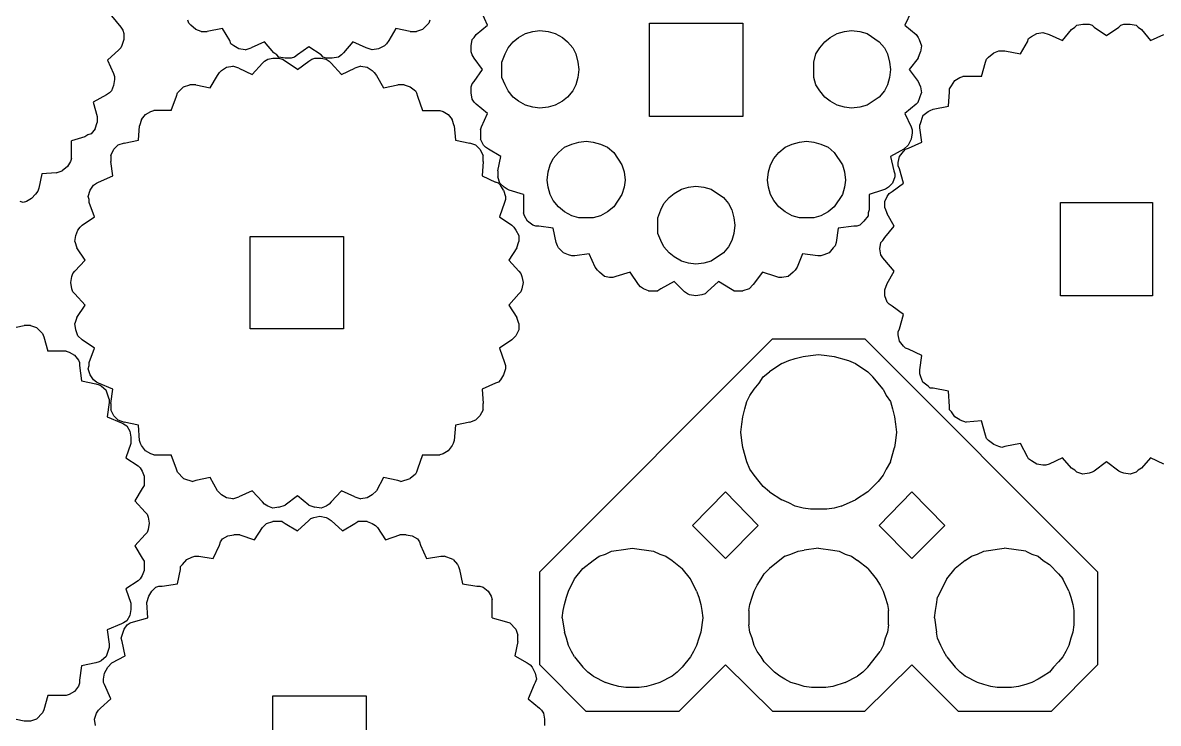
# Model space of a CAD drawing. Extents: x -1891 to 1891, y -1891 to 1891.
# Drawn here: x 321 to 1259, y -1393 to -814 of the extents above; entities that cross this region are included whole.
import ezdxf

# ---------------------------------------------------------------- set-up
doc = ezdxf.new("R2010")
doc.units = 0
doc.header["$MEASUREMENT"] = 0
doc.layers.get('0').update_dxf_attribs({"linetype": 'CONTINUOUS'})

msp = doc.modelspace()

# ---------------------------------------------------------------- linework, layer by layer
for p, q in [((705.240728, -816.603576), (700.160732, -805.5969)), ((1054.900508, -805.5969), (1049.820512, -816.603576)), ((394.725732, -808.8894), (402.345732, -818.202732)), ((458.463228, -814.910232), (457.616556, -812.37024)), ((460.15656, -816.603576), (458.463228, -814.910232)), ((651.503232, -819.99024), (656.583228, -814.910232)), ((657.429888, -812.37024), (656.583228, -814.910232)), ((839.014064, -891.956904), (839.014064, -814.910232)), ((839.014064, -814.910232), (916.060724, -814.910232)), ((916.060724, -814.910232), (916.060724, -891.956904)), ((402.345732, -818.202732), (404.039064, -820.742736)), ((404.039064, -820.742736), (404.885724, -823.28274)), ((404.885724, -823.28274), (404.885724, -828.362736)), ((464.389896, -819.99024), (460.15656, -816.603576)), ((468.623232, -821.683572), (464.389896, -819.99024)), ((468.623232, -821.683572), (473.703228, -821.683572)), ((486.403224, -819.143568), (473.703228, -821.683572)), ((492.329892, -829.303572), (486.403224, -819.143568)), ((629.489892, -819.143568), (623.563224, -829.303572)), ((641.343228, -821.683572), (629.489892, -819.143568)), ((641.343228, -821.683572), (646.423224, -821.683572)), ((651.503232, -819.99024), (646.423224, -821.683572)), ((694.234064, -826.763568), (695.927396, -824.223576)), ((695.927396, -824.223576), (705.240728, -816.603576)), ((730.640732, -826.763568), (736.567388, -823.376904)), ((736.567388, -823.376904), (742.494056, -821.683572)), ((742.494056, -821.683572), (748.420724, -820.8369)), ((748.420724, -820.8369), (755.194064, -821.683572)), ((755.194064, -821.683572), (761.120732, -823.376904)), ((761.120732, -823.376904), (767.047388, -826.763568)), ((988.013852, -826.763568), (993.940508, -823.376904)), ((993.940508, -823.376904), (999.867176, -821.683572)), ((999.867176, -821.683572), (1005.793844, -820.8369)), ((1005.793844, -820.8369), (1012.567184, -821.683572)), ((1012.567184, -821.683572), (1018.493852, -823.376904)), ((1018.493852, -823.376904), (1028.653844, -830.150232)), ((1049.820512, -816.603576), (1059.133844, -824.223576)), ((1059.133844, -824.223576), (1060.827176, -826.763568)), ((1154.409684, -825.916908), (1158.643008, -823.376904)), ((1158.643008, -823.376904), (1163.723016, -822.530232)), ((1163.723016, -822.530232), (1168.803012, -824.223576)), ((1168.803012, -824.223576), (1179.809676, -829.303572)), ((1179.809676, -829.303572), (1187.429676, -819.99024)), ((1187.429676, -819.99024), (1189.96968, -818.296908)), ((1189.96968, -818.296908), (1191.663012, -816.603576)), ((1191.663012, -816.603576), (1196.743008, -815.756904)), ((1196.743008, -815.756904), (1201.823016, -815.756904)), ((1201.823016, -815.756904), (1204.363008, -816.603576)), ((1204.363008, -816.603576), (1206.056352, -818.296908)), ((1206.056352, -818.296908), (1216.216344, -825.070236)), ((1216.216344, -825.070236), (1226.376348, -818.296908)), ((1226.376348, -818.296908), (1228.06968, -816.603576)), ((1228.06968, -816.603576), (1230.609684, -815.756904)), ((1230.609684, -815.756904), (1235.68968, -815.756904)), ((1235.68968, -815.756904), (1240.769676, -816.603576)), ((1240.769676, -816.603576), (1242.463008, -818.296908)), ((1242.463008, -818.296908), (1245.003012, -819.99024)), ((1245.003012, -819.99024), (1252.623012, -829.303572)), ((1252.623012, -829.303572), (1263.629676, -824.223576)), ((403.192392, -833.442732), (402.345732, -835.136076)), ((404.885724, -828.362736), (403.192392, -833.442732)), ((493.176564, -831.843576), (492.329892, -829.303572)), ((495.716556, -833.536908), (493.176564, -831.843576)), ((499.949892, -836.0769), (495.716556, -833.536908)), ((521.11656, -830.150232), (510.109896, -835.23024)), ((528.73656, -839.463576), (521.11656, -830.150232)), ((557.523228, -834.383568), (548.209896, -841.156908)), ((567.683232, -841.156908), (557.523228, -834.383568)), ((593.929896, -830.150232), (586.309896, -839.463576)), ((604.93656, -835.23024), (593.929896, -830.150232)), ((620.17656, -833.536908), (615.096564, -836.0769)), ((621.869892, -831.843576), (620.17656, -833.536908)), ((623.563224, -829.303572), (621.869892, -831.843576)), ((691.69406, -833.536908), (692.540732, -828.4569)), ((691.69406, -838.616904), (691.69406, -833.536908)), ((692.540732, -828.4569), (694.234064, -826.763568)), ((722.17406, -835.23024), (726.407396, -830.150232)), ((726.407396, -830.150232), (730.640732, -826.763568)), ((767.047388, -826.763568), (771.280724, -830.150232)), ((771.280724, -830.150232), (775.51406, -835.23024)), ((979.54718, -835.23024), (983.780516, -830.150232)), ((983.780516, -830.150232), (988.013852, -826.763568)), ((1028.653844, -830.150232), (1032.88718, -835.23024)), ((1060.827176, -826.763568), (1061.673848, -828.4569)), ((1061.673848, -828.4569), (1063.36718, -833.536908)), ((1063.36718, -833.536908), (1062.520508, -838.616904)), ((1145.096352, -840.310236), (1151.023008, -830.150232)), ((1151.023008, -830.150232), (1151.86968, -827.61024)), ((1151.86968, -827.61024), (1154.409684, -825.916908)), ((400.652388, -836.829408), (391.339056, -845.296068)), ((402.345732, -835.136076), (400.652388, -836.829408)), ((505.029888, -836.923572), (499.949892, -836.0769)), ((505.029888, -836.923572), (510.109896, -835.23024)), ((523.656564, -844.543572), (527.889888, -843.6969)), ((527.889888, -843.6969), (532.969896, -843.6969)), ((531.276564, -841.156908), (528.73656, -839.463576)), ((532.969896, -842.85024), (531.276564, -841.156908)), ((538.049892, -843.6969), (532.969896, -842.85024)), ((532.969896, -843.6969), (535.509888, -844.543572)), ((543.129888, -843.6969), (538.049892, -843.6969)), ((545.669892, -842.85024), (543.129888, -843.6969)), ((548.209896, -841.156908), (545.669892, -842.85024)), ((560.063232, -844.543572), (562.603224, -843.6969)), ((562.603224, -843.6969), (567.683232, -843.6969)), ((569.376564, -842.85024), (567.683232, -841.156908)), ((567.683232, -843.6969), (571.916556, -844.543572)), ((571.916556, -843.6969), (569.376564, -842.85024)), ((576.996564, -843.6969), (571.916556, -843.6969)), ((582.07656, -842.85024), (576.996564, -843.6969)), ((584.616564, -841.156908), (582.07656, -842.85024)), ((586.309896, -839.463576), (584.616564, -841.156908)), ((610.016556, -836.923572), (604.93656, -835.23024)), ((615.096564, -836.0769), (610.016556, -836.923572)), ((692.540732, -841.156908), (691.69406, -838.616904)), ((694.234064, -843.6969), (692.540732, -841.156908)), ((701.007392, -853.010232), (694.234064, -843.6969)), ((717.094064, -847.083576), (719.634056, -840.310236)), ((719.634056, -840.310236), (722.17406, -835.23024)), ((775.51406, -835.23024), (778.054064, -840.310236)), ((778.054064, -840.310236), (779.747396, -847.083576)), ((974.467184, -847.083576), (976.160516, -840.310236)), ((976.160516, -840.310236), (979.54718, -835.23024)), ((1032.88718, -835.23024), (1035.427184, -840.310236)), ((1035.427184, -840.310236), (1037.120516, -847.083576)), ((1060.827176, -843.6969), (1053.207176, -853.010232)), ((1060.827176, -843.6969), (1062.520508, -838.616904)), ((1117.156344, -844.543572), (1118.849676, -842.85024)), ((1118.849676, -842.85024), (1123.083012, -839.463576)), ((1123.083012, -839.463576), (1127.316348, -837.770232)), ((1127.316348, -837.770232), (1132.396344, -837.770232)), ((1132.396344, -837.770232), (1145.096352, -840.310236)), ((391.339056, -845.296068), (396.419064, -856.302732)), ((485.556564, -853.856904), (489.789888, -851.3169)), ((489.789888, -851.3169), (494.869896, -850.47024)), ((499.949892, -852.163572), (494.869896, -850.47024)), ((499.949892, -852.163572), (510.956556, -857.243568)), ((510.956556, -857.243568), (519.423228, -847.930236)), ((519.423228, -847.930236), (521.11656, -846.236904)), ((521.11656, -846.236904), (523.656564, -844.543572)), ((548.209896, -853.010232), (535.509888, -844.543572)), ((548.209896, -853.010232), (557.523228, -846.236904)), ((557.523228, -846.236904), (560.063232, -844.543572)), ((571.916556, -844.543572), (574.45656, -846.236904)), ((574.45656, -846.236904), (576.149892, -847.930236)), ((576.149892, -847.930236), (584.616564, -857.243568)), ((584.616564, -857.243568), (595.623228, -852.163572)), ((600.703224, -850.47024), (595.623228, -852.163572)), ((600.703224, -850.47024), (605.783232, -851.3169)), ((605.783232, -851.3169), (610.016556, -853.856904)), ((694.234064, -863.170236), (701.007392, -853.010232)), ((717.094064, -859.783572), (717.094064, -847.083576)), ((779.747396, -847.083576), (780.594056, -853.010232)), ((780.594056, -853.010232), (779.747396, -859.783572)), ((974.467184, -859.783572), (974.467184, -847.083576)), ((1037.120516, -847.083576), (1037.967176, -853.010232)), ((1037.967176, -853.010232), (1037.120516, -859.783572)), ((1053.207176, -853.010232), (1060.827176, -863.170236)), ((1112.923008, -858.9369), (1116.309684, -847.083576)), ((1116.309684, -847.083576), (1117.156344, -844.543572)), ((396.419064, -856.302732), (397.265724, -858.842736)), ((397.265724, -861.38274), (396.419064, -866.462736)), ((397.265724, -858.842736), (397.265724, -861.38274)), ((476.243232, -868.250232), (482.169888, -858.09024)), ((482.169888, -858.09024), (483.863232, -855.550236)), ((483.863232, -855.550236), (485.556564, -853.856904)), ((610.016556, -853.856904), (611.709888, -855.550236)), ((611.709888, -855.550236), (613.403232, -858.09024)), ((613.403232, -858.09024), (619.329888, -868.250232)), ((719.634056, -865.71024), (717.094064, -859.783572)), ((779.747396, -859.783572), (778.054064, -865.71024)), ((976.160516, -865.71024), (974.467184, -859.783572)), ((1037.120516, -859.783572), (1035.427184, -865.71024)), ((1088.369676, -866.5569), (1090.90968, -862.323576)), ((1090.90968, -862.323576), (1095.143016, -859.783572)), ((1095.143016, -859.783572), (1097.683008, -858.9369)), ((1112.923008, -858.9369), (1097.683008, -858.9369)), ((394.725732, -870.696072), (393.032388, -872.389404)), ((396.419064, -866.462736), (394.725732, -870.696072)), ((454.229892, -867.403572), (449.149896, -872.483568)), ((454.229892, -867.403572), (459.309888, -865.71024)), ((464.389896, -865.71024), (459.309888, -865.71024)), ((464.389896, -865.71024), (476.243232, -868.250232)), ((619.329888, -868.250232), (631.183224, -865.71024)), ((636.263232, -865.71024), (631.183224, -865.71024)), ((636.263232, -865.71024), (641.343228, -867.403572)), ((641.343228, -867.403572), (645.576564, -870.790236)), ((645.576564, -870.790236), (646.423224, -872.483568)), ((691.69406, -867.403572), (692.540732, -864.863568)), ((691.69406, -872.483568), (691.69406, -867.403572)), ((692.540732, -864.863568), (694.234064, -863.170236)), ((722.17406, -870.790236), (719.634056, -865.71024)), ((726.407396, -875.870232), (722.17406, -870.790236)), ((775.51406, -870.790236), (771.280724, -875.870232)), ((778.054064, -865.71024), (775.51406, -870.790236)), ((979.54718, -870.790236), (976.160516, -865.71024)), ((983.780516, -875.870232), (979.54718, -870.790236)), ((1032.88718, -870.790236), (1028.653844, -875.870232)), ((1035.427184, -865.71024), (1032.88718, -870.790236)), ((1060.827176, -863.170236), (1061.673848, -864.863568)), ((1061.673848, -864.863568), (1062.520508, -867.403572)), ((1062.520508, -867.403572), (1063.36718, -872.483568)), ((1085.829684, -883.490232), (1086.676344, -871.636908)), ((1086.676344, -869.096904), (1088.369676, -866.5569)), ((1086.676344, -871.636908), (1086.676344, -869.096904)), ((390.492396, -874.082736), (379.485732, -880.009404)), ((379.485732, -880.009404), (382.872396, -891.86274)), ((393.032388, -872.389404), (390.492396, -874.082736)), ((444.069888, -886.876908), (448.303224, -875.023572)), ((448.303224, -875.023572), (449.149896, -872.483568)), ((646.423224, -872.483568), (647.269896, -875.023572)), ((647.269896, -875.023572), (651.503232, -886.876908)), ((692.540732, -877.563576), (691.69406, -872.483568)), ((694.234064, -880.103568), (692.540732, -877.563576)), ((695.927396, -881.7969), (694.234064, -880.103568)), ((730.640732, -879.256908), (726.407396, -875.870232)), ((736.567388, -882.643572), (730.640732, -879.256908)), ((767.047388, -879.256908), (761.120732, -882.643572)), ((771.280724, -875.870232), (767.047388, -879.256908)), ((988.013852, -879.256908), (983.780516, -875.870232)), ((993.940508, -882.643572), (988.013852, -879.256908)), ((1028.653844, -875.870232), (1018.493852, -882.643572)), ((1060.827176, -880.103568), (1059.133844, -881.7969)), ((1060.827176, -880.103568), (1063.36718, -872.483568)), ((419.516556, -894.496908), (422.903232, -890.263572)), ((422.903232, -890.263572), (427.136556, -887.723568)), ((427.136556, -887.723568), (429.67656, -886.876908)), ((444.069888, -886.876908), (429.67656, -886.876908)), ((651.503232, -886.876908), (665.89656, -886.876908)), ((665.89656, -886.876908), (668.436564, -887.723568)), ((668.436564, -887.723568), (672.669888, -890.263572)), ((672.669888, -890.263572), (676.056564, -894.496908)), ((705.240728, -889.4169), (695.927396, -881.7969)), ((700.160732, -900.423576), (705.240728, -889.4169)), ((742.494056, -884.336904), (736.567388, -882.643572)), ((748.420724, -885.183576), (742.494056, -884.336904)), ((755.194064, -884.336904), (748.420724, -885.183576)), ((761.120732, -882.643572), (755.194064, -884.336904)), ((999.867176, -884.336904), (993.940508, -882.643572)), ((1005.793844, -885.183576), (999.867176, -884.336904)), ((1012.567184, -884.336904), (1005.793844, -885.183576)), ((1018.493852, -882.643572), (1012.567184, -884.336904)), ((1059.133844, -881.7969), (1049.820512, -889.4169)), ((1049.820512, -889.4169), (1054.900508, -900.423576)), ((1064.663016, -891.110232), (1068.896352, -887.723568)), ((1068.896352, -887.723568), (1070.589684, -886.876908)), ((1070.589684, -886.876908), (1073.129676, -886.030236)), ((1073.129676, -886.030236), (1085.829684, -883.490232)), ((381.179064, -902.022732), (382.872396, -896.942736)), ((382.872396, -891.86274), (382.872396, -896.942736)), ((416.976564, -911.43024), (417.823224, -899.576904)), ((419.516556, -894.496908), (417.823224, -899.576904)), ((677.749896, -899.576904), (676.056564, -894.496908)), ((677.749896, -899.576904), (678.596556, -911.43024)), ((916.060724, -891.956904), (839.014064, -891.956904)), ((1064.663016, -891.110232), (1062.123012, -898.730232)), ((1062.123012, -901.270236), (1062.123012, -898.730232)), ((372.712392, -908.796072), (361.705728, -912.182736)), ((375.252396, -907.10274), (372.712392, -908.796072)), ((377.792388, -906.256068), (375.252396, -907.10274)), ((381.179064, -902.022732), (377.792388, -906.256068)), ((699.31406, -902.963568), (700.160732, -900.423576)), ((699.31406, -902.963568), (699.31406, -910.583568)), ((1054.900508, -900.423576), (1055.74718, -902.963568)), ((1055.74718, -905.503572), (1054.900508, -910.583568)), ((1055.74718, -902.963568), (1055.74718, -905.503572)), ((1063.816344, -913.123572), (1062.123012, -901.270236)), ((361.705728, -926.576076), (361.705728, -912.182736)), ((396.656556, -919.05024), (400.043232, -915.663576)), ((405.123228, -913.970232), (400.043232, -915.663576)), ((405.123228, -913.970232), (416.976564, -911.43024)), ((678.596556, -911.43024), (690.449892, -913.970232)), ((695.529888, -915.663576), (690.449892, -913.970232)), ((695.529888, -915.663576), (698.916564, -919.05024)), ((701.854064, -915.663576), (699.31406, -910.583568)), ((703.547396, -917.356908), (701.854064, -915.663576)), ((706.087388, -919.05024), (703.547396, -917.356908)), ((763.660724, -921.590232), (768.740732, -917.356908)), ((768.740732, -917.356908), (774.667388, -914.816904)), ((774.667388, -914.816904), (780.594056, -913.123572)), ((780.594056, -913.123572), (786.520724, -912.2769)), ((786.520724, -912.2769), (792.447392, -913.123572)), ((792.447392, -913.123572), (798.37406, -914.816904)), ((798.37406, -914.816904), (804.300728, -917.356908)), ((804.300728, -917.356908), (809.380724, -921.590232)), ((945.694064, -921.590232), (950.77406, -917.356908)), ((950.77406, -917.356908), (956.700728, -914.816904)), ((956.700728, -914.816904), (962.627396, -913.123572)), ((962.627396, -913.123572), (968.540516, -912.2769)), ((968.540516, -912.2769), (974.467184, -913.123572)), ((974.467184, -913.123572), (980.393852, -914.816904)), ((980.393852, -914.816904), (986.320508, -917.356908)), ((986.320508, -917.356908), (991.400516, -921.590232)), ((1048.973852, -919.05024), (1052.360516, -915.663576)), ((1050.269676, -919.05024), (1052.80968, -918.203568)), ((1054.900508, -910.583568), (1052.360516, -915.663576)), ((1052.80968, -918.203568), (1063.816344, -913.123572)), ((361.705728, -926.576076), (360.859056, -929.116068)), ((394.116564, -924.130236), (396.656556, -919.05024)), ((394.116564, -924.130236), (394.116564, -929.210232)), ((698.916564, -919.05024), (701.456556, -924.130236)), ((701.456556, -929.210232), (701.456556, -924.130236)), ((716.247392, -924.976908), (706.087388, -919.05024)), ((713.707388, -936.830232), (716.247392, -924.976908)), ((756.887396, -931.750236), (759.427388, -926.67024)), ((759.427388, -926.67024), (763.660724, -921.590232)), ((809.380724, -921.590232), (816.154064, -931.750236)), ((938.920724, -931.750236), (941.460728, -926.67024)), ((941.460728, -926.67024), (945.694064, -921.590232)), ((991.400516, -921.590232), (998.173844, -931.750236)), ((1048.973852, -919.05024), (1037.967176, -924.976908)), ((1037.967176, -924.976908), (1040.50718, -936.830232)), ((1044.343008, -930.056904), (1045.18968, -924.976908)), ((1045.18968, -924.976908), (1048.576344, -920.743572)), ((1048.576344, -920.743572), (1050.269676, -919.05024)), ((349.005732, -938.4294), (354.085728, -936.736068)), ((358.319064, -933.349404), (354.085728, -936.736068)), ((360.859056, -929.116068), (358.319064, -933.349404)), ((395.809896, -941.063568), (394.116564, -929.210232)), ((701.456556, -929.210232), (700.609896, -941.063568)), ((713.707388, -936.830232), (713.707388, -941.91024)), ((755.194064, -937.676904), (756.887396, -931.750236)), ((816.154064, -931.750236), (817.847396, -937.676904)), ((937.227392, -937.676904), (938.920724, -931.750236)), ((998.173844, -931.750236), (999.867176, -937.676904)), ((1040.50718, -936.830232), (1041.353852, -939.370236)), ((1044.343008, -932.596908), (1044.343008, -930.056904)), ((1045.18968, -935.1369), (1044.343008, -932.596908)), ((1048.576344, -946.990236), (1045.18968, -935.1369)), ((337.152396, -939.276072), (334.612392, -951.129408)), ((349.005732, -938.4294), (337.152396, -939.276072)), ((382.263228, -946.990236), (383.95656, -946.143576)), ((383.95656, -946.143576), (395.809896, -941.063568)), ((700.609896, -941.063568), (711.61656, -946.143576)), ((714.156564, -946.990236), (711.61656, -946.143576)), ((715.400732, -946.990236), (713.707388, -941.91024)), ((754.347392, -944.450232), (755.194064, -937.676904)), ((755.194064, -950.3769), (754.347392, -944.450232)), ((817.847396, -937.676904), (818.694056, -944.450232)), ((818.694056, -944.450232), (817.847396, -950.3769)), ((936.380732, -944.450232), (937.227392, -937.676904)), ((937.227392, -950.3769), (936.380732, -944.450232)), ((999.867176, -937.676904), (1000.713848, -944.450232)), ((1000.713848, -944.450232), (999.867176, -950.3769)), ((1041.353852, -941.91024), (1039.660508, -946.990236)), ((1041.353852, -939.370236), (1041.353852, -941.91024)), ((332.072388, -956.209404), (328.685724, -959.596068)), ((333.765732, -953.6694), (332.072388, -956.209404)), ((334.612392, -951.129408), (333.765732, -953.6694)), ((375.489888, -957.9969), (377.183232, -952.916904)), ((377.183232, -952.916904), (379.723224, -948.683568)), ((379.723224, -948.683568), (382.263228, -946.990236)), ((715.849896, -948.683568), (714.156564, -946.990236)), ((718.787396, -950.3769), (715.400732, -946.990236)), ((718.389888, -952.916904), (715.849896, -948.683568)), ((718.389888, -952.916904), (720.083232, -957.9969)), ((721.327388, -952.070232), (718.787396, -950.3769)), ((723.020732, -952.916904), (721.327388, -952.070232)), ((734.874056, -956.303568), (723.020732, -952.916904)), ((734.874056, -956.303568), (734.874056, -971.543568)), ((756.887396, -956.303568), (755.194064, -950.3769)), ((759.427388, -961.383576), (756.887396, -956.303568)), ((816.154064, -956.303568), (809.380724, -966.463572)), ((817.847396, -950.3769), (816.154064, -956.303568)), ((855.100724, -958.843572), (859.33406, -955.456908)), ((859.33406, -955.456908), (865.260728, -952.070232)), ((865.260728, -952.070232), (871.187396, -950.3769)), ((871.187396, -950.3769), (877.114064, -949.53024)), ((877.114064, -949.53024), (883.887392, -950.3769)), ((883.887392, -950.3769), (889.81406, -952.070232)), ((889.81406, -952.070232), (899.974064, -958.843572)), ((938.920724, -956.303568), (937.227392, -950.3769)), ((941.460728, -961.383576), (938.920724, -956.303568)), ((998.173844, -956.303568), (991.400516, -966.463572)), ((999.867176, -950.3769), (998.173844, -956.303568)), ((1031.193848, -952.916904), (1020.187184, -956.303568)), ((1020.187184, -956.303568), (1020.187184, -969.003576)), ((1033.733852, -952.070232), (1031.193848, -952.916904)), ((1036.273844, -950.3769), (1033.733852, -952.070232)), ((1035.029676, -957.9969), (1036.723008, -955.456908)), ((1039.660508, -946.990236), (1036.273844, -950.3769)), ((1036.723008, -955.456908), (1039.263012, -953.763576)), ((1039.263012, -953.763576), (1048.576344, -946.990236)), ((321.912396, -962.982732), (319.372392, -962.136072)), ((324.452388, -962.136072), (321.912396, -962.982732)), ((328.685724, -959.596068), (324.452388, -962.136072)), ((376.33656, -960.536904), (375.489888, -957.9969)), ((376.33656, -963.076908), (376.33656, -960.536904)), ((380.569896, -974.930232), (376.33656, -963.076908)), ((719.23656, -963.076908), (715.003224, -974.930232)), ((720.083232, -960.536904), (719.23656, -963.076908)), ((720.083232, -957.9969), (720.083232, -960.536904)), ((763.660724, -966.463572), (759.427388, -961.383576)), ((848.327396, -969.003576), (850.867388, -963.923568)), ((850.867388, -963.923568), (855.100724, -958.843572)), ((899.974064, -958.843572), (904.207388, -963.923568)), ((904.207388, -963.923568), (906.747392, -969.003576)), ((945.694064, -966.463572), (941.460728, -961.383576)), ((1033.336344, -962.230236), (1035.029676, -957.9969)), ((1033.336344, -967.310232), (1033.336344, -962.230236)), ((1178.116344, -963.076908), (1254.316344, -963.076908)), ((1178.116344, -1040.123568), (1178.116344, -963.076908)), ((1254.316344, -963.076908), (1254.316344, -1040.123568)), ((370.409892, -981.703572), (380.569896, -974.930232)), ((715.003224, -974.930232), (725.163228, -981.703572)), ((735.720728, -974.083572), (734.874056, -971.543568)), ((738.260732, -978.316908), (735.720728, -974.083572)), ((768.740732, -970.696908), (763.660724, -966.463572)), ((774.667388, -974.083572), (768.740732, -970.696908)), ((780.594056, -975.776904), (774.667388, -974.083572)), ((798.37406, -974.083572), (792.447392, -975.776904)), ((804.300728, -970.696908), (798.37406, -974.083572)), ((809.380724, -966.463572), (804.300728, -970.696908)), ((845.787392, -975.776904), (848.327396, -969.003576)), ((906.747392, -969.003576), (908.440724, -975.776904)), ((950.77406, -970.696908), (945.694064, -966.463572)), ((956.700728, -974.083572), (950.77406, -970.696908)), ((962.627396, -975.776904), (956.700728, -974.083572)), ((980.393852, -974.083572), (974.467184, -975.776904)), ((986.320508, -970.696908), (980.393852, -974.083572)), ((991.400516, -966.463572), (986.320508, -970.696908)), ((1019.340512, -974.083572), (1015.953848, -978.316908)), ((1020.187184, -969.003576), (1019.340512, -971.543568)), ((1019.340512, -971.543568), (1019.340512, -974.083572)), ((1033.336344, -967.310232), (1035.029676, -972.39024)), ((1040.956344, -982.550232), (1035.029676, -972.39024)), ((367.023228, -985.936908), (368.71656, -983.396904)), ((368.71656, -983.396904), (370.409892, -981.703572)), ((725.163228, -981.703572), (726.85656, -983.396904)), ((726.85656, -983.396904), (728.549892, -985.936908)), ((742.494056, -981.703572), (738.260732, -978.316908)), ((745.03406, -982.550232), (742.494056, -981.703572)), ((747.574064, -982.550232), (745.03406, -982.550232)), ((759.427388, -984.243576), (747.574064, -982.550232)), ((761.967392, -996.0969), (759.427388, -984.243576)), ((792.447392, -975.776904), (780.594056, -975.776904)), ((845.787392, -988.4769), (845.787392, -975.776904)), ((908.440724, -975.776904), (909.287396, -981.703572)), ((909.287396, -981.703572), (908.440724, -988.4769)), ((974.467184, -975.776904), (962.627396, -975.776904)), ((994.78718, -984.243576), (993.093848, -996.0969)), ((1007.487176, -982.550232), (994.78718, -984.243576)), ((1010.02718, -982.550232), (1007.487176, -982.550232)), ((1012.567184, -981.703572), (1010.02718, -982.550232)), ((1015.953848, -978.316908), (1012.567184, -981.703572)), ((1033.336344, -991.863576), (1040.956344, -982.550232)), ((364.483224, -995.25024), (365.329896, -990.170232)), ((365.329896, -990.170232), (367.023228, -985.936908)), ((509.263224, -1067.216904), (509.263224, -991.016904)), ((509.263224, -991.016904), (586.309896, -991.016904)), ((586.309896, -991.016904), (586.309896, -1067.216904)), ((728.549892, -985.936908), (731.089896, -990.170232)), ((731.089896, -990.170232), (731.089896, -995.25024)), ((848.327396, -994.403568), (845.787392, -988.4769)), ((908.440724, -988.4769), (906.747392, -994.403568)), ((1031.643012, -994.403568), (1033.336344, -991.863576)), ((364.483224, -995.25024), (366.176556, -1000.330236)), ((372.949896, -1010.49024), (366.176556, -1000.330236)), ((729.396564, -1000.330236), (722.623224, -1010.49024)), ((729.396564, -1000.330236), (731.089896, -995.25024)), ((762.814064, -998.636904), (761.967392, -996.0969)), ((763.660724, -1000.330236), (762.814064, -998.636904)), ((767.89406, -1004.563572), (763.660724, -1000.330236)), ((850.867388, -999.483576), (848.327396, -994.403568)), ((855.100724, -1004.563572), (850.867388, -999.483576)), ((904.207388, -999.483576), (899.974064, -1004.563572)), ((906.747392, -994.403568), (904.207388, -999.483576)), ((990.553844, -1000.330236), (987.16718, -1004.563572)), ((992.247176, -998.636904), (990.553844, -1000.330236)), ((993.093848, -996.0969), (992.247176, -998.636904)), ((1029.103008, -1001.176908), (1029.94968, -996.0969)), ((1029.94968, -1006.256904), (1029.103008, -1001.176908)), ((1029.94968, -996.0969), (1031.643012, -994.403568)), ((364.483224, -1019.803572), (372.949896, -1010.49024)), ((722.623224, -1010.49024), (731.089896, -1019.803572)), ((772.127396, -1006.256904), (767.89406, -1004.563572)), ((774.667388, -1007.103576), (772.127396, -1006.256904)), ((777.207392, -1007.103576), (774.667388, -1007.103576)), ((789.060728, -1005.410232), (777.207392, -1007.103576)), ((794.140724, -1016.416908), (789.060728, -1005.410232)), ((859.33406, -1007.950236), (855.100724, -1004.563572)), ((865.260728, -1011.3369), (859.33406, -1007.950236)), ((871.187396, -1013.030232), (865.260728, -1011.3369)), ((889.81406, -1011.3369), (883.887392, -1013.030232)), ((899.974064, -1004.563572), (889.81406, -1011.3369)), ((965.167388, -1005.410232), (960.934064, -1016.416908)), ((977.853848, -1007.103576), (965.167388, -1005.410232)), ((980.393852, -1007.103576), (977.853848, -1007.103576)), ((982.933844, -1006.256904), (980.393852, -1007.103576)), ((987.16718, -1004.563572), (982.933844, -1006.256904)), ((1031.643012, -1008.796908), (1029.94968, -1006.256904)), ((1033.336344, -1010.49024), (1031.643012, -1008.796908)), ((1040.956344, -1019.803572), (1033.336344, -1010.49024)), ((361.943232, -1024.036908), (362.789892, -1021.496904)), ((362.789892, -1021.496904), (364.483224, -1019.803572)), ((731.089896, -1019.803572), (732.783228, -1021.496904)), ((732.783228, -1021.496904), (733.629888, -1024.036908)), ((795.834056, -1018.9569), (794.140724, -1016.416908)), ((797.527388, -1020.650232), (795.834056, -1018.9569)), ((801.760724, -1024.036908), (797.527388, -1020.650232)), ((822.927392, -1020.650232), (811.074056, -1024.036908)), ((829.700732, -1030.810236), (822.927392, -1020.650232)), ((877.114064, -1013.876904), (871.187396, -1013.030232)), ((883.887392, -1013.030232), (877.114064, -1013.876904)), ((932.147396, -1020.650232), (924.527396, -1030.810236)), ((943.15406, -1024.036908), (932.147396, -1020.650232)), ((957.547388, -1020.650232), (953.314064, -1024.036908)), ((959.240732, -1018.9569), (957.547388, -1020.650232)), ((960.934064, -1016.416908), (959.240732, -1018.9569)), ((1035.029676, -1029.963576), (1040.956344, -1019.803572)), ((361.09656, -1029.116904), (361.943232, -1024.036908)), ((361.943232, -1034.1969), (361.09656, -1029.116904)), ((733.629888, -1024.036908), (734.47656, -1029.116904)), ((734.47656, -1029.116904), (733.629888, -1034.1969)), ((805.99406, -1024.883568), (801.760724, -1024.036908)), ((808.534064, -1024.883568), (805.99406, -1024.883568)), ((811.074056, -1024.036908), (808.534064, -1024.883568)), ((831.394064, -1032.503568), (829.700732, -1030.810236)), ((859.33406, -1028.270232), (848.327396, -1034.1969)), ((867.800732, -1036.736904), (859.33406, -1028.270232)), ((895.740728, -1028.270232), (886.427396, -1036.736904)), ((905.900732, -1034.1969), (895.740728, -1028.270232)), ((921.140732, -1034.1969), (924.527396, -1030.810236)), ((945.694064, -1024.883568), (943.15406, -1024.036908)), ((948.234056, -1024.883568), (945.694064, -1024.883568)), ((953.314064, -1024.036908), (948.234056, -1024.883568)), ((1033.336344, -1035.043572), (1035.029676, -1029.963576)), ((362.789892, -1036.736904), (361.943232, -1034.1969)), ((364.483224, -1038.430236), (362.789892, -1036.736904)), ((372.949896, -1047.743568), (364.483224, -1038.430236)), ((731.089896, -1038.430236), (722.623224, -1047.743568)), ((732.783228, -1036.736904), (731.089896, -1038.430236)), ((733.629888, -1034.1969), (732.783228, -1036.736904)), ((833.934056, -1034.1969), (831.394064, -1032.503568)), ((838.167392, -1035.890232), (833.934056, -1034.1969)), ((838.167392, -1035.890232), (845.787392, -1035.890232)), ((848.327396, -1034.1969), (845.787392, -1035.890232)), ((870.340724, -1038.430236), (867.800732, -1036.736904)), ((872.034056, -1039.276908), (870.340724, -1038.430236)), ((877.114064, -1040.123568), (872.034056, -1039.276908)), ((882.19406, -1039.276908), (877.114064, -1040.123568)), ((884.734064, -1038.430236), (882.19406, -1039.276908)), ((886.427396, -1036.736904), (884.734064, -1038.430236)), ((908.440724, -1035.890232), (905.900732, -1034.1969)), ((908.440724, -1035.890232), (916.060724, -1035.890232)), ((921.140732, -1034.1969), (916.060724, -1035.890232)), ((1033.336344, -1040.123568), (1033.336344, -1035.043572)), ((1035.029676, -1045.203576), (1033.336344, -1040.123568)), ((1254.316344, -1040.123568), (1178.116344, -1040.123568)), ((366.176556, -1057.903572), (372.949896, -1047.743568)), ((722.623224, -1047.743568), (729.396564, -1057.903572)), ((1036.723008, -1046.896908), (1035.029676, -1045.203576)), ((1039.263012, -1048.59024), (1036.723008, -1046.896908)), ((1048.576344, -1055.363568), (1039.263012, -1048.59024)), ((366.176556, -1057.903572), (364.483224, -1062.983568)), ((731.089896, -1062.983568), (729.396564, -1057.903572)), ((1045.18968, -1067.216904), (1048.576344, -1055.363568)), ((310.768224, -1067.069408), (322.62156, -1064.529404)), ((327.701556, -1064.529404), (322.62156, -1064.529404)), ((327.701556, -1064.529404), (332.781564, -1066.222736)), ((337.86156, -1071.302732), (332.781564, -1066.222736)), ((365.329896, -1068.063576), (364.483224, -1062.983568)), ((367.023228, -1073.143572), (365.329896, -1068.063576)), ((586.309896, -1067.216904), (509.263224, -1067.216904)), ((731.089896, -1068.063576), (728.549892, -1073.143572)), ((731.089896, -1062.983568), (731.089896, -1068.063576)), ((1044.343008, -1069.756908), (1045.18968, -1067.216904)), ((337.86156, -1071.302732), (338.708232, -1073.842736)), ((338.708232, -1073.842736), (342.094896, -1085.696072)), ((367.023228, -1073.143572), (370.409892, -1076.530236)), ((380.569896, -1083.303576), (370.409892, -1076.530236)), ((725.163228, -1076.530236), (715.003224, -1083.303576)), ((725.163228, -1076.530236), (728.549892, -1073.143572)), ((748.268228, -1267.876908), (940.46156, -1075.683576)), ((940.46156, -1075.683576), (1016.648012, -1075.683576)), ((1016.648012, -1075.683576), (1208.841344, -1267.876908)), ((1044.343008, -1072.2969), (1044.343008, -1069.756908)), ((1045.18968, -1077.376908), (1044.343008, -1072.2969)), ((1048.576344, -1081.610232), (1045.18968, -1077.376908)), ((357.334896, -1085.696072), (342.094896, -1085.696072)), ((357.334896, -1085.696072), (359.874888, -1086.542732)), ((359.874888, -1086.542732), (364.108224, -1089.082736)), ((376.33656, -1095.1569), (380.569896, -1083.303576)), ((715.003224, -1083.303576), (719.23656, -1095.1569)), ((1050.269676, -1083.303576), (1048.576344, -1081.610232)), ((1052.80968, -1084.150236), (1050.269676, -1083.303576)), ((1063.816344, -1089.230232), (1052.80968, -1084.150236)), ((364.108224, -1089.082736), (367.494888, -1093.316072)), ((367.494888, -1093.316072), (368.34156, -1095.009404)), ((368.34156, -1095.009404), (368.34156, -1097.549408)), ((376.33656, -1097.696904), (376.33656, -1095.1569)), ((719.23656, -1095.1569), (720.083232, -1097.696904)), ((948.08156, -1096.003572), (937.921556, -1102.7769)), ((948.08156, -1096.003572), (954.008228, -1093.463568)), ((954.008228, -1093.463568), (959.074676, -1091.770236)), ((959.074676, -1091.770236), (965.848016, -1090.076904)), ((965.848016, -1090.076904), (971.774684, -1089.230232)), ((971.774684, -1089.230232), (978.548012, -1088.383572)), ((978.548012, -1088.383572), (985.321352, -1089.230232)), ((985.321352, -1089.230232), (991.248008, -1090.076904)), ((991.248008, -1090.076904), (1003.101344, -1093.463568)), ((1003.101344, -1093.463568), (1009.028012, -1096.003572)), ((1009.028012, -1096.003572), (1019.188016, -1102.7769)), ((1062.123012, -1101.083568), (1063.816344, -1089.230232)), ((368.34156, -1097.549408), (370.034892, -1110.249404)), ((375.489888, -1100.236908), (376.33656, -1097.696904)), ((377.183232, -1105.316904), (375.489888, -1100.236908)), ((379.723224, -1109.55024), (377.183232, -1105.316904)), ((718.389888, -1105.316904), (715.849896, -1109.55024)), ((720.083232, -1100.236908), (718.389888, -1105.316904)), ((720.083232, -1097.696904), (720.083232, -1100.236908)), ((932.84156, -1107.010236), (937.921556, -1102.7769)), ((1019.188016, -1102.7769), (1023.421352, -1107.010236)), ((1062.123012, -1104.470232), (1062.123012, -1101.083568)), ((1062.969684, -1107.010236), (1062.123012, -1104.470232)), ((370.034892, -1110.249404), (381.888228, -1112.789408)), ((382.263228, -1111.243572), (379.723224, -1109.55024)), ((381.888228, -1112.789408), (384.428232, -1113.636068)), ((383.95656, -1112.090232), (382.263228, -1111.243572)), ((395.809896, -1117.17024), (383.95656, -1112.090232)), ((384.428232, -1113.636068), (386.121564, -1114.48274)), ((386.121564, -1114.48274), (390.354888, -1117.869404)), ((711.61656, -1112.090232), (700.609896, -1117.17024)), ((714.156564, -1111.243572), (711.61656, -1112.090232)), ((715.849896, -1109.55024), (714.156564, -1111.243572)), ((925.22156, -1117.17024), (929.454896, -1112.090232)), ((929.454896, -1112.090232), (932.84156, -1107.010236)), ((1031.888012, -1117.17024), (1023.421352, -1107.010236)), ((1064.663016, -1111.243572), (1062.969684, -1107.010236)), ((1068.896352, -1114.630236), (1064.663016, -1111.243572)), ((1070.589684, -1116.323568), (1068.896352, -1114.630236)), ((392.894892, -1125.489404), (390.354888, -1117.869404)), ((394.116564, -1129.023576), (395.809896, -1117.17024)), ((700.609896, -1117.17024), (701.456556, -1129.023576)), ((919.294892, -1127.330232), (921.834896, -1122.250236)), ((921.834896, -1122.250236), (925.22156, -1117.17024)), ((1031.888012, -1117.17024), (1034.428016, -1122.250236)), ((1034.428016, -1122.250236), (1037.81468, -1127.330232)), ((1073.129676, -1116.323568), (1070.589684, -1116.323568)), ((1085.829684, -1118.863572), (1073.129676, -1116.323568)), ((1086.676344, -1131.563568), (1085.829684, -1118.863572)), ((392.894892, -1128.029408), (391.20156, -1139.882732)), ((392.894892, -1125.489404), (392.894892, -1128.029408)), ((394.116564, -1129.023576), (394.116564, -1134.103572)), ((396.656556, -1139.183568), (394.116564, -1134.103572)), ((701.456556, -1134.103572), (698.916564, -1139.183568)), ((701.456556, -1134.103572), (701.456556, -1129.023576)), ((915.908228, -1140.03024), (917.60156, -1133.2569)), ((917.60156, -1133.2569), (919.294892, -1127.330232)), ((1037.81468, -1127.330232), (1039.508012, -1133.2569)), ((1039.508012, -1133.2569), (1041.201344, -1140.03024)), ((1086.676344, -1134.103572), (1086.676344, -1131.563568)), ((1088.369676, -1135.796904), (1086.676344, -1134.103572)), ((391.20156, -1139.882732), (403.054896, -1144.96274)), ((400.043232, -1142.570232), (396.656556, -1139.183568)), ((400.043232, -1142.570232), (405.123228, -1144.263576)), ((690.449892, -1144.263576), (695.529888, -1142.570232)), ((698.916564, -1139.183568), (695.529888, -1142.570232)), ((915.061556, -1145.956908), (915.908228, -1140.03024)), ((1041.201344, -1140.03024), (1042.048016, -1145.956908)), ((1090.90968, -1140.03024), (1088.369676, -1135.796904)), ((1095.143016, -1142.570232), (1090.90968, -1140.03024)), ((1095.143016, -1142.570232), (1100.223012, -1144.263576)), ((1112.923008, -1143.416904), (1100.223012, -1144.263576)), ((1116.309684, -1155.27024), (1112.923008, -1143.416904)), ((403.054896, -1144.96274), (404.748228, -1145.8094)), ((404.748228, -1145.8094), (407.288232, -1147.502732)), ((416.976564, -1146.803568), (405.123228, -1144.263576)), ((407.288232, -1147.502732), (409.828224, -1151.736068)), ((409.828224, -1151.736068), (410.674896, -1156.816076)), ((417.823224, -1159.503576), (416.976564, -1146.803568)), ((678.596556, -1146.803568), (677.749896, -1159.503576)), ((690.449892, -1144.263576), (678.596556, -1146.803568)), ((914.214896, -1152.730236), (915.061556, -1145.956908)), ((915.061556, -1159.503576), (914.214896, -1152.730236)), ((1042.048016, -1145.956908), (1042.894676, -1152.730236)), ((1042.894676, -1152.730236), (1042.048016, -1159.503576)), ((410.674896, -1161.896072), (406.44156, -1173.749408)), ((410.674896, -1156.816076), (410.674896, -1161.896072)), ((418.669896, -1162.043568), (417.823224, -1159.503576)), ((419.516556, -1163.7369), (418.669896, -1162.043568)), ((676.903224, -1162.043568), (676.056564, -1163.7369)), ((677.749896, -1159.503576), (676.903224, -1162.043568)), ((915.908228, -1165.430232), (915.061556, -1159.503576)), ((1042.048016, -1159.503576), (1041.201344, -1165.430232)), ((1117.156344, -1157.810232), (1116.309684, -1155.27024)), ((1118.849676, -1159.503576), (1117.156344, -1157.810232)), ((1123.083012, -1162.89024), (1118.849676, -1159.503576)), ((1145.096352, -1162.043568), (1132.396344, -1164.583572)), ((1151.023008, -1173.050232), (1145.096352, -1162.043568)), ((422.903232, -1167.970236), (419.516556, -1163.7369)), ((427.136556, -1170.51024), (422.903232, -1167.970236)), ((429.67656, -1171.3569), (427.136556, -1170.51024)), ((429.67656, -1171.3569), (444.069888, -1171.3569)), ((448.303224, -1183.210236), (444.069888, -1171.3569)), ((651.503232, -1171.3569), (647.269896, -1183.210236)), ((651.503232, -1171.3569), (665.89656, -1171.3569)), ((668.436564, -1170.51024), (665.89656, -1171.3569)), ((672.669888, -1167.970236), (668.436564, -1170.51024)), ((676.056564, -1163.7369), (672.669888, -1167.970236)), ((919.294892, -1177.283568), (915.908228, -1165.430232)), ((1037.81468, -1177.283568), (1041.201344, -1165.430232)), ((1127.316348, -1164.583572), (1123.083012, -1162.89024)), ((1129.856352, -1165.430232), (1127.316348, -1164.583572)), ((1132.396344, -1164.583572), (1129.856352, -1165.430232)), ((406.44156, -1173.749408), (416.601564, -1180.522736)), ((416.601564, -1180.522736), (418.294896, -1182.216068)), ((921.834896, -1183.210236), (919.294892, -1177.283568)), ((1037.81468, -1177.283568), (1034.428016, -1183.210236)), ((1151.86968, -1174.743576), (1151.023008, -1173.050232)), ((1154.409684, -1176.436908), (1151.86968, -1174.743576)), ((1158.643008, -1178.9769), (1154.409684, -1176.436908)), ((1163.723016, -1179.823572), (1158.643008, -1178.9769)), ((1166.263008, -1179.823572), (1163.723016, -1179.823572)), ((1168.803012, -1178.9769), (1166.263008, -1179.823572)), ((1179.809676, -1173.896904), (1168.803012, -1178.9769)), ((1187.429676, -1182.363576), (1179.809676, -1173.896904)), ((1216.216344, -1177.283568), (1206.056352, -1184.903568)), ((1226.376348, -1184.903568), (1216.216344, -1177.283568)), ((1252.623012, -1173.896904), (1245.003012, -1182.363576)), ((1263.629676, -1178.9769), (1252.623012, -1173.896904)), ((418.294896, -1182.216068), (419.988228, -1184.756072)), ((419.988228, -1184.756072), (421.68156, -1188.989408)), ((421.68156, -1188.989408), (421.68156, -1196.609408)), ((449.149896, -1185.75024), (448.303224, -1183.210236)), ((449.149896, -1185.75024), (454.229892, -1190.830236)), ((476.243232, -1189.983576), (464.389896, -1192.523568)), ((482.169888, -1200.99024), (476.243232, -1189.983576)), ((619.329888, -1189.983576), (613.403232, -1200.99024)), ((631.183224, -1192.523568), (619.329888, -1189.983576)), ((645.576564, -1187.443572), (641.343228, -1190.830236)), ((646.423224, -1185.75024), (645.576564, -1187.443572)), ((647.269896, -1183.210236), (646.423224, -1185.75024)), ((925.22156, -1188.290232), (921.834896, -1183.210236)), ((929.454896, -1193.37024), (925.22156, -1188.290232)), ((1031.888012, -1188.290232), (1027.654676, -1193.37024)), ((1034.428016, -1183.210236), (1031.888012, -1188.290232)), ((1189.96968, -1184.056908), (1187.429676, -1182.363576)), ((1191.663012, -1185.75024), (1189.96968, -1184.056908)), ((1196.743008, -1187.443572), (1191.663012, -1185.75024)), ((1201.823016, -1186.5969), (1196.743008, -1187.443572)), ((1204.363008, -1185.75024), (1201.823016, -1186.5969)), ((1206.056352, -1184.903568), (1204.363008, -1185.75024)), ((1228.06968, -1185.75024), (1226.376348, -1184.903568)), ((1230.609684, -1186.5969), (1228.06968, -1185.75024)), ((1235.68968, -1187.443572), (1230.609684, -1186.5969)), ((1240.769676, -1185.75024), (1235.68968, -1187.443572)), ((1242.463008, -1184.056908), (1240.769676, -1185.75024)), ((1245.003012, -1182.363576), (1242.463008, -1184.056908)), ((419.988228, -1199.1494), (414.06156, -1209.309404)), ((421.68156, -1196.609408), (419.988228, -1199.1494)), ((454.229892, -1190.830236), (461.849892, -1193.37024)), ((464.389896, -1192.523568), (461.849892, -1193.37024)), ((633.723228, -1193.37024), (631.183224, -1192.523568)), ((633.723228, -1193.37024), (641.343228, -1190.830236)), ((932.84156, -1197.603576), (929.454896, -1193.37024)), ((937.921556, -1201.8369), (932.84156, -1197.603576)), ((1019.188016, -1201.8369), (1027.654676, -1193.37024)), ((414.06156, -1209.309404), (422.528232, -1218.622736)), ((482.169888, -1200.99024), (485.556564, -1204.376904)), ((489.789888, -1206.916908), (485.556564, -1204.376904)), ((494.869896, -1207.763568), (489.789888, -1206.916908)), ((494.869896, -1207.763568), (499.949892, -1206.070236)), ((510.956556, -1200.99024), (499.949892, -1206.070236)), ((519.423228, -1210.303572), (510.956556, -1200.99024)), ((548.209896, -1205.223576), (538.049892, -1212.843576)), ((557.523228, -1212.843576), (548.209896, -1205.223576)), ((584.616564, -1200.99024), (576.149892, -1210.303572)), ((595.623228, -1206.070236), (584.616564, -1200.99024)), ((595.623228, -1206.070236), (600.703224, -1207.763568)), ((605.783232, -1206.916908), (600.703224, -1207.763568)), ((610.016556, -1204.376904), (605.783232, -1206.916908)), ((610.016556, -1204.376904), (613.403232, -1200.99024)), ((901.514888, -1201.8369), (874.421564, -1229.776908)), ((928.608224, -1229.776908), (901.514888, -1201.8369)), ((937.921556, -1201.8369), (948.08156, -1208.61024)), ((954.008228, -1211.150232), (948.08156, -1208.61024)), ((997.174676, -1213.690236), (1009.028012, -1208.61024)), ((1019.188016, -1201.8369), (1009.028012, -1208.61024)), ((1055.594684, -1201.8369), (1028.501348, -1229.776908)), ((1082.688008, -1229.776908), (1055.594684, -1201.8369)), ((422.528232, -1218.622736), (424.221564, -1220.316068)), ((521.11656, -1211.996904), (519.423228, -1210.303572)), ((523.656564, -1213.690236), (521.11656, -1211.996904)), ((527.889888, -1215.383568), (523.656564, -1213.690236)), ((532.969896, -1214.536908), (527.889888, -1215.383568)), ((532.969896, -1214.536908), (538.049892, -1212.843576)), ((557.523228, -1212.843576), (562.603224, -1214.536908)), ((567.683232, -1215.383568), (562.603224, -1214.536908)), ((571.916556, -1213.690236), (567.683232, -1215.383568)), ((574.45656, -1211.996904), (571.916556, -1213.690236)), ((576.149892, -1210.303572), (574.45656, -1211.996904)), ((959.074676, -1213.690236), (954.008228, -1211.150232)), ((965.848016, -1215.383568), (959.074676, -1213.690236)), ((971.774684, -1216.23024), (965.848016, -1215.383568)), ((985.321352, -1216.23024), (971.774684, -1216.23024)), ((991.248008, -1215.383568), (985.321352, -1216.23024)), ((997.174676, -1213.690236), (991.248008, -1215.383568)), ((424.221564, -1220.316068), (425.068224, -1222.856072)), ((425.068224, -1222.856072), (425.914896, -1227.936068)), ((425.914896, -1227.936068), (425.068224, -1233.016076)), ((522.809892, -1228.083576), (519.423228, -1231.47024)), ((522.809892, -1228.083576), (527.889888, -1226.390232)), ((535.509888, -1226.390232), (527.889888, -1226.390232)), ((535.509888, -1226.390232), (538.049892, -1228.083576)), ((538.049892, -1228.083576), (548.209896, -1234.010232)), ((548.209896, -1234.010232), (557.523228, -1225.543572)), ((557.523228, -1225.543572), (559.21656, -1223.85024)), ((559.21656, -1223.85024), (561.756564, -1223.003568)), ((561.756564, -1223.003568), (566.83656, -1222.156908)), ((566.83656, -1222.156908), (571.916556, -1223.003568)), ((571.916556, -1223.003568), (573.609888, -1223.85024)), ((573.609888, -1223.85024), (576.149892, -1225.543572)), ((576.149892, -1225.543572), (585.463224, -1234.010232)), ((585.463224, -1234.010232), (595.623228, -1228.083576)), ((595.623228, -1228.083576), (598.163232, -1226.390232)), ((605.783232, -1226.390232), (598.163232, -1226.390232)), ((605.783232, -1226.390232), (610.016556, -1228.083576)), ((610.016556, -1228.083576), (612.55656, -1229.776908)), ((422.528232, -1237.2494), (414.06156, -1246.562732)), ((424.221564, -1235.556068), (422.528232, -1237.2494)), ((425.068224, -1233.016076), (424.221564, -1235.556068)), ((490.63656, -1238.243568), (495.716556, -1237.396908)), ((500.796564, -1237.396908), (495.716556, -1237.396908)), ((500.796564, -1237.396908), (512.649888, -1241.630232)), ((512.649888, -1241.630232), (519.423228, -1231.47024)), ((612.55656, -1229.776908), (614.249892, -1231.47024)), ((614.249892, -1231.47024), (621.023232, -1241.630232)), ((621.023232, -1241.630232), (632.876556, -1237.396908)), ((637.956564, -1237.396908), (632.876556, -1237.396908)), ((637.956564, -1237.396908), (643.03656, -1238.243568)), ((874.421564, -1229.776908), (901.514888, -1256.870232)), ((901.514888, -1256.870232), (928.608224, -1229.776908)), ((1028.501348, -1229.776908), (1055.594684, -1256.870232)), ((1055.594684, -1256.870232), (1082.688008, -1229.776908)), ((414.06156, -1246.562732), (419.988228, -1256.722736)), ((478.783224, -1256.870232), (483.863232, -1245.863568)), ((483.863232, -1245.863568), (484.709892, -1243.323576)), ((484.709892, -1243.323576), (486.403224, -1240.783572)), ((486.403224, -1240.783572), (490.63656, -1238.243568)), ((643.03656, -1238.243568), (647.269896, -1240.783572)), ((647.269896, -1240.783572), (648.963228, -1243.323576)), ((648.963228, -1243.323576), (649.809888, -1245.863568)), ((649.809888, -1245.863568), (654.889896, -1256.870232)), ((456.769896, -1257.716904), (461.003232, -1256.023572)), ((461.003232, -1256.023572), (463.543224, -1255.1769)), ((463.543224, -1255.1769), (466.929888, -1255.1769)), ((466.929888, -1255.1769), (478.783224, -1256.870232)), ((654.889896, -1256.870232), (666.743232, -1255.1769)), ((666.743232, -1255.1769), (669.283224, -1255.1769)), ((676.903224, -1257.716904), (669.283224, -1255.1769)), ((792.294896, -1258.563576), (797.374892, -1255.1769)), ((797.374892, -1255.1769), (802.454888, -1253.483568)), ((802.454888, -1253.483568), (807.534896, -1250.943576)), ((807.534896, -1250.943576), (819.388232, -1249.250232)), ((819.388232, -1249.250232), (824.468228, -1248.403572)), ((824.468228, -1248.403572), (842.248232, -1250.943576)), ((842.248232, -1250.943576), (847.328228, -1253.483568)), ((847.328228, -1253.483568), (852.408224, -1255.1769)), ((852.408224, -1255.1769), (857.488232, -1258.563576)), ((950.621564, -1255.1769), (937.921556, -1265.336904)), ((950.621564, -1255.1769), (955.688012, -1253.483568)), ((955.688012, -1253.483568), (961.61468, -1250.943576)), ((961.61468, -1250.943576), (966.694676, -1250.096904)), ((978.548012, -1248.403572), (966.694676, -1250.096904)), ((978.548012, -1248.403572), (990.401348, -1250.096904)), ((990.401348, -1250.096904), (995.481344, -1250.943576)), ((995.481344, -1250.943576), (1000.561352, -1253.483568)), ((1000.561352, -1253.483568), (1005.641348, -1255.1769)), ((1005.641348, -1255.1769), (1010.721344, -1258.563576)), ((1099.621352, -1258.563576), (1104.701348, -1255.1769)), ((1104.701348, -1255.1769), (1109.781344, -1253.483568)), ((1109.781344, -1253.483568), (1114.861352, -1250.943576)), ((1114.861352, -1250.943576), (1120.788008, -1250.096904)), ((1120.788008, -1250.096904), (1125.868016, -1249.250232)), ((1125.868016, -1249.250232), (1131.794684, -1248.403572)), ((1149.574676, -1250.943576), (1131.794684, -1248.403572)), ((1149.574676, -1250.943576), (1154.654684, -1253.483568)), ((1154.654684, -1253.483568), (1159.73468, -1255.1769)), ((1159.73468, -1255.1769), (1163.968016, -1258.563576)), ((419.988228, -1256.722736), (421.68156, -1259.26274)), ((421.68156, -1259.26274), (421.68156, -1266.88274)), ((451.689888, -1263.643572), (453.383232, -1261.95024)), ((451.689888, -1266.183576), (451.689888, -1263.643572)), ((453.383232, -1261.95024), (456.769896, -1257.716904)), ((676.903224, -1257.716904), (680.289888, -1261.95024)), ((680.289888, -1261.95024), (681.13656, -1263.643572)), ((681.13656, -1263.643572), (681.983232, -1266.183576)), ((777.054896, -1273.803576), (783.828224, -1265.336904)), ((783.828224, -1265.336904), (792.294896, -1258.563576)), ((857.488232, -1258.563576), (865.954892, -1265.336904)), ((872.728232, -1273.803576), (865.954892, -1265.336904)), ((933.688232, -1269.57024), (937.921556, -1265.336904)), ((1019.188016, -1265.336904), (1010.721344, -1258.563576)), ((1019.188016, -1265.336904), (1025.961344, -1273.803576)), ((1084.381352, -1273.803576), (1091.15468, -1265.336904)), ((1099.621352, -1258.563576), (1091.15468, -1265.336904)), ((1163.968016, -1258.563576), (1169.048012, -1261.95024)), ((1169.048012, -1261.95024), (1176.668012, -1269.57024)), ((418.294896, -1273.656068), (416.601564, -1275.3494)), ((419.988228, -1271.116076), (418.294896, -1273.656068)), ((421.68156, -1266.88274), (419.988228, -1271.116076)), ((449.149896, -1278.0369), (451.689888, -1266.183576)), ((681.983232, -1266.183576), (684.523224, -1278.0369)), ((748.268228, -1344.91002), (748.268228, -1267.876908)), ((771.974888, -1283.963568), (777.054896, -1273.803576)), ((877.808228, -1283.963568), (872.728232, -1273.803576)), ((927.761564, -1278.883572), (931.148228, -1273.803576)), ((931.148228, -1273.803576), (933.688232, -1269.57024)), ((1025.961344, -1273.803576), (1029.348008, -1278.883572)), ((1084.381352, -1273.803576), (1076.761352, -1289.043576)), ((1176.668012, -1269.57024), (1180.054676, -1273.803576)), ((1185.134684, -1283.963568), (1180.054676, -1273.803576)), ((1208.841344, -1267.876908), (1208.841344, -1344.91002)), ((416.601564, -1275.3494), (406.44156, -1282.12274)), ((406.44156, -1282.12274), (410.674896, -1293.976076)), ((425.443224, -1288.196904), (427.983228, -1283.963568)), ((427.983228, -1283.963568), (431.369892, -1280.576904)), ((431.369892, -1280.576904), (433.909896, -1279.730232)), ((433.909896, -1279.730232), (436.449888, -1279.730232)), ((436.449888, -1279.730232), (449.149896, -1278.0369)), ((684.523224, -1278.0369), (696.37656, -1279.730232)), ((696.37656, -1279.730232), (698.916564, -1279.730232)), ((698.916564, -1279.730232), (701.456556, -1280.576904)), ((701.456556, -1280.576904), (705.689892, -1283.963568)), ((705.689892, -1283.963568), (708.229896, -1288.196904)), ((770.281556, -1289.043576), (771.974888, -1283.963568)), ((877.808228, -1283.963568), (879.50156, -1289.043576)), ((923.528228, -1289.043576), (925.22156, -1283.963568)), ((925.22156, -1283.963568), (927.761564, -1278.883572)), ((1029.348008, -1278.883572), (1031.888012, -1283.963568)), ((1031.888012, -1283.963568), (1033.581344, -1289.043576)), ((1185.134684, -1283.963568), (1186.828016, -1289.043576)), ((423.749892, -1293.2769), (425.443224, -1288.196904)), ((424.596564, -1305.976908), (423.749892, -1293.2769)), ((708.229896, -1288.196904), (709.076556, -1290.736908)), ((709.076556, -1305.976908), (709.076556, -1290.736908)), ((768.588224, -1294.970232), (770.281556, -1289.043576)), ((879.50156, -1289.043576), (881.194892, -1294.970232)), ((921.834896, -1294.970232), (923.528228, -1289.043576)), ((1033.581344, -1289.043576), (1035.274676, -1294.970232)), ((1075.91468, -1294.970232), (1076.761352, -1289.043576)), ((1186.828016, -1289.043576), (1188.521348, -1294.970232)), ((410.674896, -1299.056072), (409.828224, -1304.136068)), ((410.674896, -1293.976076), (410.674896, -1299.056072)), ((766.894892, -1305.976908), (767.741564, -1300.05024)), ((767.741564, -1300.05024), (768.588224, -1294.970232)), ((881.194892, -1294.970232), (882.041564, -1300.05024)), ((882.041564, -1300.05024), (882.888224, -1305.976908)), ((920.988224, -1300.05024), (921.834896, -1294.970232)), ((920.988224, -1300.05024), (920.988224, -1311.903576)), ((1035.274676, -1294.970232), (1036.121348, -1300.05024)), ((1036.121348, -1311.903576), (1036.121348, -1300.05024)), ((1074.221348, -1305.976908), (1075.068008, -1300.05024)), ((1075.068008, -1300.05024), (1075.91468, -1294.970232)), ((1188.521348, -1294.970232), (1189.368008, -1300.05024)), ((1189.368008, -1300.05024), (1189.368008, -1311.903576)), ((403.054896, -1310.909408), (391.20156, -1315.989404)), ((404.748228, -1310.062736), (403.054896, -1310.909408)), ((407.288232, -1308.369404), (404.748228, -1310.062736)), ((405.123228, -1315.29024), (407.663232, -1311.903576)), ((409.828224, -1304.136068), (407.288232, -1308.369404)), ((407.663232, -1311.903576), (410.203224, -1310.210232)), ((410.203224, -1310.210232), (412.743228, -1309.363572)), ((412.743228, -1309.363572), (424.596564, -1305.976908)), ((709.076556, -1305.976908), (720.929892, -1309.363572)), ((720.929892, -1309.363572), (723.469896, -1310.210232)), ((728.549892, -1315.29024), (723.469896, -1310.210232)), ((766.894892, -1305.976908), (768.588224, -1317.830232)), ((882.888224, -1305.976908), (881.194892, -1317.830232)), ((921.834896, -1317.830232), (920.988224, -1311.903576)), ((1036.121348, -1311.903576), (1035.274676, -1317.830232)), ((1074.221348, -1305.976908), (1075.91468, -1317.830232)), ((1189.368008, -1311.903576), (1188.521348, -1317.830232)), ((391.20156, -1315.989404), (392.894892, -1327.829192)), ((402.583224, -1322.896692), (403.429896, -1320.370236)), ((403.429896, -1320.370236), (405.123228, -1315.29024)), ((728.549892, -1315.29024), (730.243224, -1320.370236)), ((730.243224, -1325.436696), (730.243224, -1320.370236)), ((770.281556, -1322.896692), (768.588224, -1317.830232)), ((881.194892, -1317.830232), (879.50156, -1322.896692)), ((923.528228, -1322.896692), (921.834896, -1317.830232)), ((1035.274676, -1317.830232), (1033.581344, -1322.896692)), ((1076.761352, -1322.896692), (1075.91468, -1317.830232)), ((1188.521348, -1317.830232), (1186.828016, -1322.896692)), ((392.894892, -1330.369196), (390.354888, -1337.989196)), ((392.894892, -1327.829192), (392.894892, -1330.369196)), ((403.429896, -1325.436696), (402.583224, -1322.896692)), ((405.969888, -1337.29002), (403.429896, -1325.436696)), ((730.243224, -1325.436696), (727.703232, -1337.29002)), ((771.974888, -1328.82336), (770.281556, -1322.896692)), ((774.514892, -1333.903356), (771.974888, -1328.82336)), ((877.808228, -1328.82336), (875.268224, -1333.903356)), ((879.50156, -1322.896692), (877.808228, -1328.82336)), ((925.22156, -1328.82336), (923.528228, -1322.896692)), ((927.761564, -1333.903356), (925.22156, -1328.82336)), ((1031.888012, -1328.82336), (1029.348008, -1333.903356)), ((1033.581344, -1322.896692), (1031.888012, -1328.82336)), ((1079.301344, -1328.82336), (1076.761352, -1322.896692)), ((1081.841348, -1333.903356), (1079.301344, -1328.82336)), ((1185.134684, -1328.82336), (1182.59468, -1333.903356)), ((1186.828016, -1322.896692), (1185.134684, -1328.82336)), ((390.354888, -1337.989196), (386.121564, -1341.37586)), ((394.963224, -1343.216688), (405.969888, -1337.29002)), ((727.703232, -1337.29002), (737.863224, -1343.216688)), ((777.054896, -1338.136692), (774.514892, -1333.903356)), ((777.054896, -1338.136692), (783.828224, -1346.603352)), ((872.728232, -1338.136692), (865.954892, -1346.603352)), ((875.268224, -1333.903356), (872.728232, -1338.136692)), ((931.148228, -1338.136692), (927.761564, -1333.903356)), ((933.688232, -1342.370028), (931.148228, -1338.136692)), ((1019.188016, -1346.603352), (1029.348008, -1333.903356)), ((1084.381352, -1338.136692), (1081.841348, -1333.903356)), ((1084.381352, -1338.136692), (1091.15468, -1346.603352)), ((1180.054676, -1338.136692), (1176.668012, -1342.370028)), ((1182.59468, -1333.903356), (1180.054676, -1338.136692)), ((370.034892, -1345.609196), (368.34156, -1357.46252)), ((381.888228, -1343.069192), (370.034892, -1345.609196)), ((384.428232, -1342.22252), (381.888228, -1343.069192)), ((386.121564, -1341.37586), (384.428232, -1342.22252)), ((389.036556, -1351.68336), (391.57656, -1346.603352)), ((394.963224, -1343.216688), (391.57656, -1346.603352)), ((737.863224, -1343.216688), (740.403228, -1344.91002)), ((740.403228, -1344.91002), (742.09656, -1346.603352)), ((742.09656, -1346.603352), (744.636564, -1351.68336)), ((786.368228, -1383.01002), (748.268228, -1344.91002)), ((788.06156, -1350.836688), (783.828224, -1346.603352)), ((865.954892, -1346.603352), (861.721556, -1350.836688)), ((901.514888, -1344.91002), (863.414888, -1383.01002)), ((940.46156, -1383.01002), (901.514888, -1344.91002)), ((933.688232, -1342.370028), (942.154892, -1350.836688)), ((1019.188016, -1346.603352), (1014.95468, -1350.836688)), ((1055.594684, -1344.91002), (1016.648012, -1383.01002)), ((1093.694684, -1383.01002), (1055.594684, -1344.91002)), ((1095.388016, -1350.836688), (1091.15468, -1346.603352)), ((1172.434676, -1346.603352), (1169.048012, -1350.836688)), ((1208.841344, -1344.91002), (1170.741344, -1383.01002)), ((1176.668012, -1342.370028), (1172.434676, -1346.603352)), ((368.34156, -1357.46252), (368.34156, -1360.002524)), ((388.189896, -1356.763356), (389.036556, -1351.68336)), ((388.189896, -1359.30336), (388.189896, -1356.763356)), ((389.036556, -1360.996692), (388.189896, -1359.30336)), ((744.636564, -1359.30336), (743.789892, -1360.996692)), ((744.636564, -1351.68336), (745.483224, -1356.763356)), ((745.483224, -1356.763356), (744.636564, -1359.30336)), ((792.294896, -1354.223352), (788.06156, -1350.836688)), ((792.294896, -1354.223352), (802.454888, -1359.30336)), ((807.534896, -1360.996692), (802.454888, -1359.30336)), ((847.328228, -1359.30336), (842.248232, -1360.996692)), ((857.488232, -1354.223352), (847.328228, -1359.30336)), ((861.721556, -1350.836688), (857.488232, -1354.223352)), ((946.388228, -1354.223352), (942.154892, -1350.836688)), ((950.621564, -1356.763356), (946.388228, -1354.223352)), ((955.688012, -1359.30336), (950.621564, -1356.763356)), ((961.61468, -1360.996692), (955.688012, -1359.30336)), ((1000.561352, -1359.30336), (990.401348, -1362.690024)), ((1000.561352, -1359.30336), (1010.721344, -1354.223352)), ((1014.95468, -1350.836688), (1010.721344, -1354.223352)), ((1099.621352, -1354.223352), (1095.388016, -1350.836688)), ((1109.781344, -1359.30336), (1099.621352, -1354.223352)), ((1114.861352, -1360.996692), (1109.781344, -1359.30336)), ((1154.654684, -1359.30336), (1149.574676, -1360.996692)), ((1159.73468, -1356.763356), (1154.654684, -1359.30336)), ((1163.968016, -1354.223352), (1159.73468, -1356.763356)), ((1169.048012, -1350.836688), (1163.968016, -1354.223352)), ((364.108224, -1366.775852), (359.874888, -1369.315856)), ((367.494888, -1362.542528), (364.108224, -1366.775852)), ((368.34156, -1360.002524), (367.494888, -1362.542528)), ((394.116564, -1372.850028), (389.036556, -1360.996692)), ((743.789892, -1360.996692), (738.709896, -1372.850028)), ((813.461564, -1362.690024), (807.534896, -1360.996692)), ((819.388232, -1363.536696), (813.461564, -1362.690024)), ((830.394896, -1363.536696), (819.388232, -1363.536696)), ((836.321564, -1362.690024), (830.394896, -1363.536696)), ((842.248232, -1360.996692), (836.321564, -1362.690024)), ((966.694676, -1362.690024), (961.61468, -1360.996692)), ((972.621344, -1363.536696), (966.694676, -1362.690024)), ((984.47468, -1363.536696), (972.621344, -1363.536696)), ((990.401348, -1362.690024), (984.47468, -1363.536696)), ((1120.788008, -1362.690024), (1114.861352, -1360.996692)), ((1125.868016, -1363.536696), (1120.788008, -1362.690024)), ((1137.721352, -1363.536696), (1125.868016, -1363.536696)), ((1143.648008, -1362.690024), (1137.721352, -1363.536696)), ((1149.574676, -1360.996692), (1143.648008, -1362.690024)), ((342.094896, -1370.162528), (338.708232, -1382.015852)), ((357.334896, -1370.162528), (342.094896, -1370.162528)), ((359.874888, -1369.315856), (357.334896, -1370.162528)), ((385.649892, -1380.470028), (394.116564, -1372.850028)), ((527.889888, -1447.356696), (527.889888, -1370.310024)), ((527.889888, -1370.310024), (604.93656, -1370.310024)), ((604.93656, -1370.310024), (604.93656, -1447.356696)), ((738.709896, -1372.850028), (748.023228, -1380.470028)), ((337.86156, -1384.555856), (332.781564, -1389.635852)), ((338.708232, -1382.015852), (337.86156, -1384.555856)), ((380.569896, -1389.78336), (382.263228, -1384.703352)), ((382.263228, -1384.703352), (383.95656, -1382.16336)), ((383.95656, -1382.16336), (385.649892, -1380.470028)), ((748.023228, -1380.470028), (749.71656, -1382.16336)), ((749.71656, -1382.16336), (751.409892, -1384.703352)), ((751.409892, -1384.703352), (752.256564, -1389.78336)), ((786.368228, -1383.01002), (863.414888, -1383.01002)), ((940.46156, -1383.01002), (1016.648012, -1383.01002)), ((1093.694684, -1383.01002), (1170.741344, -1383.01002)), ((322.62156, -1391.329196), (310.768224, -1388.789192)), ((327.701556, -1391.329196), (322.62156, -1391.329196)), ((332.781564, -1389.635852), (327.701556, -1391.329196)), ((381.416556, -1394.863356), (380.569896, -1389.78336)), ((752.256564, -1389.78336), (752.256564, -1394.863356))]:
    msp.add_line(p, q)

doc.saveas('drawing.dxf')
